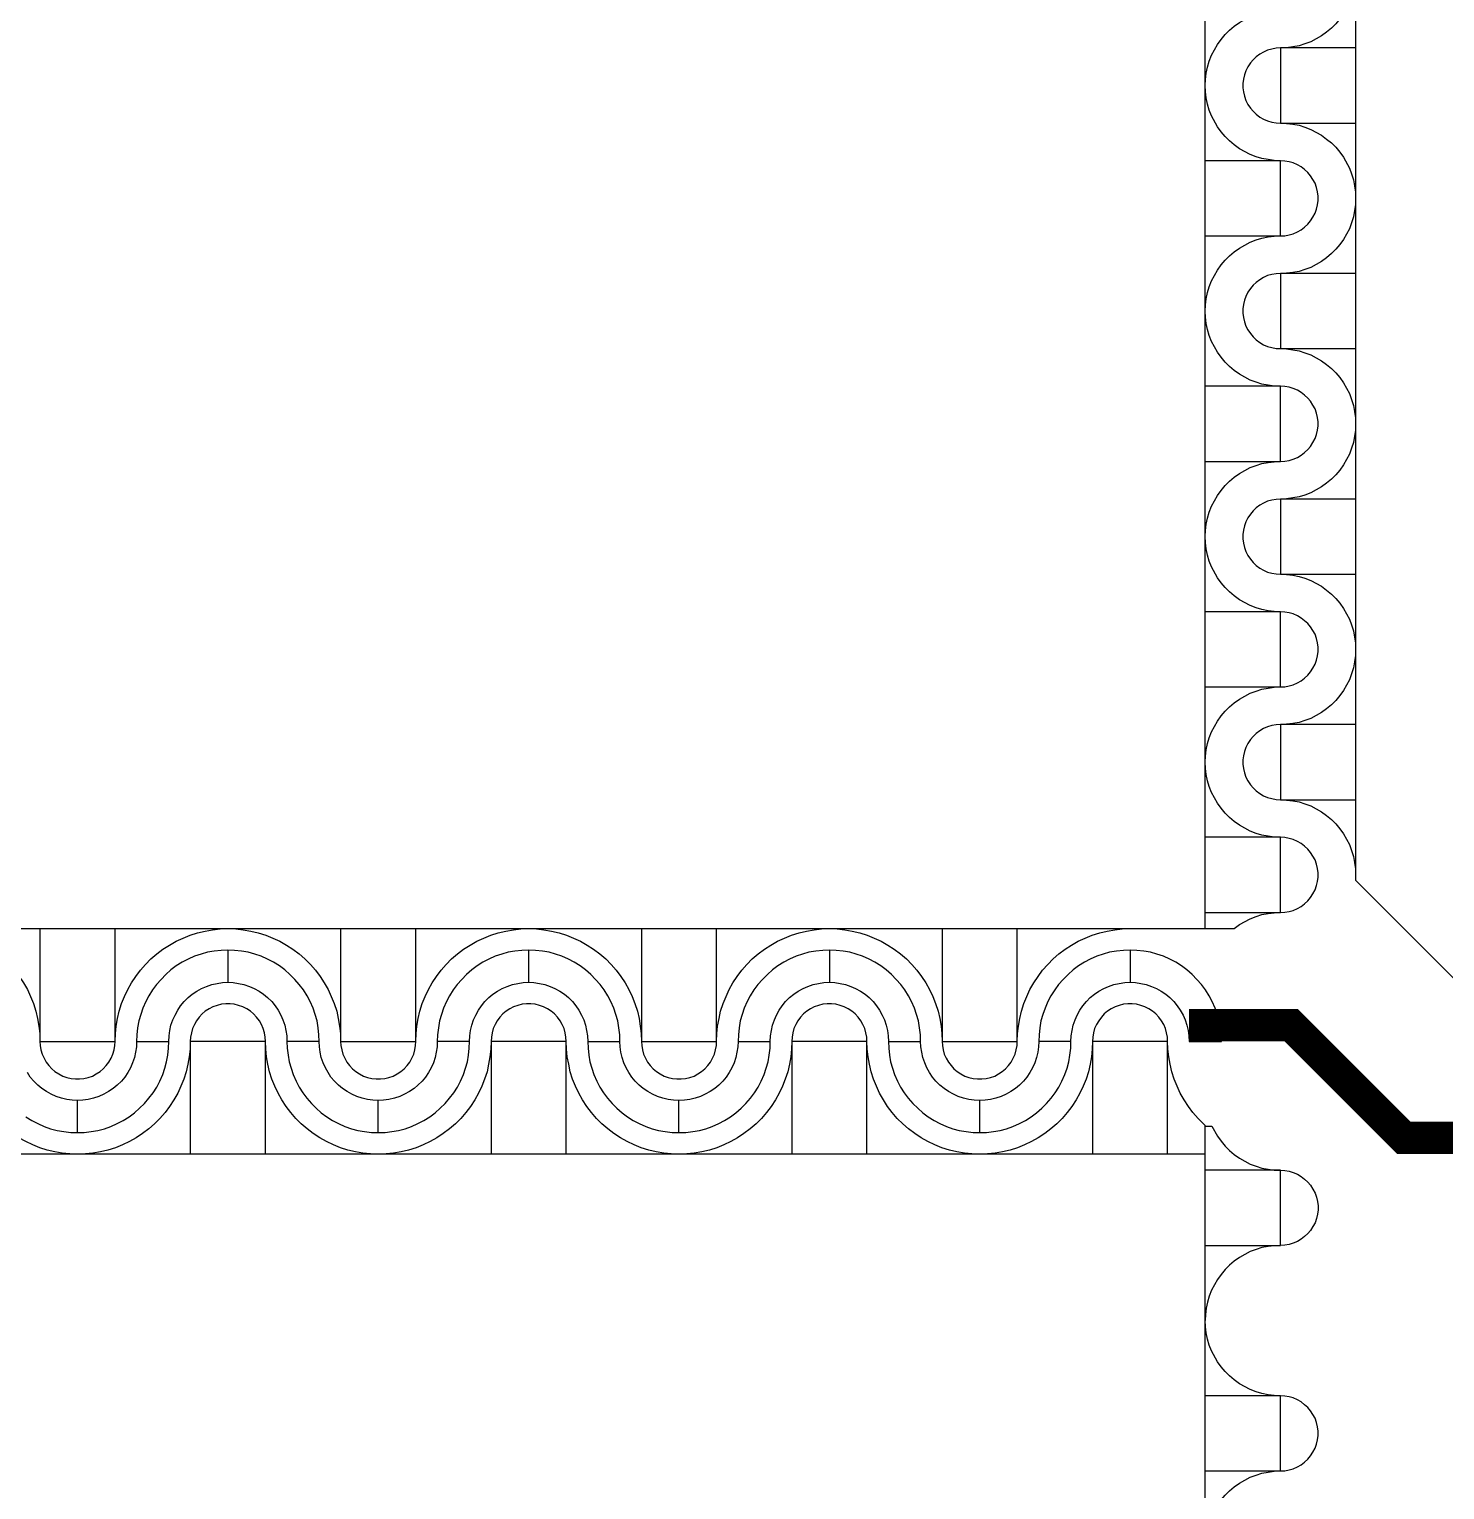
# Model space of a CAD drawing. Extents: x 190.8 to 267.1, y 124 to 174.8.
# Drawn here: x 232.27 to 233.588, y 161.063 to 162.423 of the extents above; entities that cross this region are included whole.
import ezdxf

# ---------------------------------------------------------------- set-up
doc = ezdxf.new("R2010")
doc.units = 0
doc.header["$MEASUREMENT"] = 0

msp = doc.modelspace()

# ---------------------------------------------------------------- linework, layer by layer
msp.add_line((231.2646, 161.5856), (233.3913, 161.5856))
for points in [[(235.6313, 163.6806), (233.6546, 163.6806), (233.5046, 163.5306), (233.5046, 161.6306), (233.6546, 161.4806), (235.6313, 161.4806)], [(233.3646, 161.5856), (233.3646, 163.6023)], [(233.5046, 162.4756), (233.5044, 162.4698), (233.5036, 162.4641), (233.5026, 162.4583), (233.5009, 162.4528), (233.4989, 162.4473), (233.4934, 162.4373), (233.4899, 162.4326), (233.4861, 162.4281), (233.4821, 162.4241), (233.4776, 162.4203), (233.4729, 162.4168), (233.4629, 162.4113), (233.4574, 162.4093), (233.4519, 162.4076), (233.4461, 162.4066), (233.4404, 162.4058), (233.4346, 162.4056)], [(233.3646, 162.3706), (233.3649, 162.3763), (233.3656, 162.3821), (233.3666, 162.3878), (233.3684, 162.3933), (233.3704, 162.3988), (233.3759, 162.4088), (233.3794, 162.4136), (233.3831, 162.4181), (233.3871, 162.4221), (233.3916, 162.4258), (233.3964, 162.4293), (233.4064, 162.4348), (233.4119, 162.4368), (233.4174, 162.4386), (233.4231, 162.4396), (233.4289, 162.4403), (233.4346, 162.4406)], [(233.4346, 162.4056), (233.4306, 162.4053), (233.4266, 162.4046), (233.4226, 162.4036), (233.4189, 162.4018), (233.4154, 162.3998), (233.4121, 162.3973), (233.4091, 162.3946), (233.4066, 162.3916), (233.4044, 162.3881), (233.4024, 162.3843), (233.4011, 162.3806), (233.4001, 162.3766), (233.3996, 162.3726), (233.3996, 162.3686), (233.4001, 162.3646), (233.4011, 162.3606), (233.4024, 162.3566), (233.4044, 162.3531), (233.4066, 162.3496), (233.4091, 162.3466), (233.4121, 162.3438), (233.4154, 162.3413), (233.4189, 162.3393), (233.4226, 162.3376), (233.4266, 162.3366), (233.4306, 162.3358), (233.4346, 162.3356)], [(233.5046, 162.4056), (233.4346, 162.4056), (233.4346, 162.3356), (233.5046, 162.3356)], [(233.4346, 162.3006), (233.4289, 162.3008), (233.4231, 162.3016), (233.4174, 162.3026), (233.4119, 162.3043), (233.4064, 162.3063), (233.3964, 162.3118), (233.3916, 162.3153), (233.3871, 162.3191), (233.3831, 162.3231), (233.3794, 162.3276), (233.3759, 162.3323), (233.3704, 162.3423), (233.3684, 162.3478), (233.3666, 162.3533), (233.3656, 162.3591), (233.3649, 162.3648), (233.3646, 162.3706)], [(233.4346, 162.3356), (233.4404, 162.3353), (233.4461, 162.3346), (233.4519, 162.3336), (233.4574, 162.3318), (233.4629, 162.3298), (233.4729, 162.3243), (233.4776, 162.3208), (233.4821, 162.3171), (233.4861, 162.3131), (233.4899, 162.3086), (233.4934, 162.3038), (233.4989, 162.2938), (233.5009, 162.2883), (233.5026, 162.2828), (233.5036, 162.2771), (233.5044, 162.2713), (233.5046, 162.2656)], [(233.3646, 162.2306), (233.4346, 162.2306), (233.4346, 162.3006), (233.3646, 162.3006)], [(233.4346, 162.2306), (233.4386, 162.2308), (233.4426, 162.2316), (233.4466, 162.2326), (233.4504, 162.2343), (233.4539, 162.2363), (233.4571, 162.2388), (233.4601, 162.2416), (233.4626, 162.2446), (233.4649, 162.2481), (233.4669, 162.2518), (233.4681, 162.2556), (233.4691, 162.2596), (233.4696, 162.2636), (233.4696, 162.2676), (233.4691, 162.2716), (233.4681, 162.2756), (233.4669, 162.2796), (233.4649, 162.2831), (233.4626, 162.2866), (233.4601, 162.2896), (233.4571, 162.2923), (233.4539, 162.2948), (233.4504, 162.2968), (233.4466, 162.2986), (233.4426, 162.2996), (233.4386, 162.3003), (233.4346, 162.3006)], [(233.5046, 162.2656), (233.5044, 162.2598), (233.5036, 162.2541), (233.5026, 162.2483), (233.5009, 162.2428), (233.4989, 162.2373), (233.4934, 162.2273), (233.4899, 162.2226), (233.4861, 162.2181), (233.4821, 162.2141), (233.4776, 162.2103), (233.4729, 162.2068), (233.4629, 162.2013), (233.4574, 162.1993), (233.4519, 162.1976), (233.4461, 162.1966), (233.4404, 162.1958), (233.4346, 162.1956)], [(233.3646, 162.1606), (233.3649, 162.1663), (233.3656, 162.1721), (233.3666, 162.1778), (233.3684, 162.1833), (233.3704, 162.1888), (233.3759, 162.1988), (233.3794, 162.2036), (233.3831, 162.2081), (233.3871, 162.2121), (233.3916, 162.2158), (233.3964, 162.2193), (233.4064, 162.2248), (233.4119, 162.2268), (233.4174, 162.2286), (233.4231, 162.2296), (233.4289, 162.2303), (233.4346, 162.2306)], [(233.4346, 162.1956), (233.4306, 162.1953), (233.4266, 162.1946), (233.4226, 162.1936), (233.4189, 162.1918), (233.4154, 162.1898), (233.4121, 162.1873), (233.4091, 162.1846), (233.4066, 162.1816), (233.4044, 162.1781), (233.4024, 162.1743), (233.4011, 162.1706), (233.4001, 162.1666), (233.3996, 162.1626), (233.3996, 162.1586), (233.4001, 162.1546), (233.4011, 162.1506), (233.4024, 162.1466), (233.4044, 162.1431), (233.4066, 162.1396), (233.4091, 162.1366), (233.4121, 162.1338), (233.4154, 162.1313), (233.4189, 162.1293), (233.4226, 162.1276), (233.4266, 162.1266), (233.4306, 162.1258), (233.4346, 162.1256)], [(233.5046, 162.1956), (233.4346, 162.1956), (233.4346, 162.1256), (233.5046, 162.1256)], [(233.4346, 162.0906), (233.4289, 162.0908), (233.4231, 162.0916), (233.4174, 162.0926), (233.4119, 162.0943), (233.4064, 162.0963), (233.3964, 162.1018), (233.3916, 162.1053), (233.3871, 162.1091), (233.3831, 162.1131), (233.3794, 162.1176), (233.3759, 162.1223), (233.3704, 162.1323), (233.3684, 162.1378), (233.3666, 162.1433), (233.3656, 162.1491), (233.3649, 162.1548), (233.3646, 162.1606)], [(233.4346, 162.1256), (233.4404, 162.1253), (233.4461, 162.1246), (233.4519, 162.1236), (233.4574, 162.1218), (233.4629, 162.1198), (233.4729, 162.1143), (233.4776, 162.1108), (233.4821, 162.1071), (233.4861, 162.1031), (233.4899, 162.0986), (233.4934, 162.0938), (233.4989, 162.0838), (233.5009, 162.0783), (233.5026, 162.0728), (233.5036, 162.0671), (233.5044, 162.0613), (233.5046, 162.0556)], [(233.3646, 162.0206), (233.4346, 162.0206), (233.4346, 162.0906), (233.3646, 162.0906)], [(233.4346, 162.0206), (233.4386, 162.0208), (233.4426, 162.0216), (233.4466, 162.0226), (233.4504, 162.0243), (233.4539, 162.0263), (233.4571, 162.0288), (233.4601, 162.0316), (233.4626, 162.0346), (233.4649, 162.0381), (233.4669, 162.0418), (233.4681, 162.0456), (233.4691, 162.0496), (233.4696, 162.0536), (233.4696, 162.0576), (233.4691, 162.0616), (233.4681, 162.0656), (233.4669, 162.0696), (233.4649, 162.0731), (233.4626, 162.0766), (233.4601, 162.0796), (233.4571, 162.0823), (233.4539, 162.0848), (233.4504, 162.0868), (233.4466, 162.0886), (233.4426, 162.0896), (233.4386, 162.0903), (233.4346, 162.0906)], [(233.5046, 162.0556), (233.5044, 162.0498), (233.5036, 162.0441), (233.5026, 162.0383), (233.5009, 162.0328), (233.4989, 162.0273), (233.4934, 162.0173), (233.4899, 162.0126), (233.4861, 162.0081), (233.4821, 162.0041), (233.4776, 162.0003), (233.4729, 161.9968), (233.4629, 161.9913), (233.4574, 161.9893), (233.4519, 161.9876), (233.4461, 161.9866), (233.4404, 161.9858), (233.4346, 161.9856)], [(233.3646, 161.9506), (233.3649, 161.9563), (233.3656, 161.9621), (233.3666, 161.9678), (233.3684, 161.9733), (233.3704, 161.9788), (233.3759, 161.9888), (233.3794, 161.9936), (233.3831, 161.9981), (233.3871, 162.0021), (233.3916, 162.0058), (233.3964, 162.0093), (233.4064, 162.0148), (233.4119, 162.0168), (233.4174, 162.0186), (233.4231, 162.0196), (233.4289, 162.0203), (233.4346, 162.0206)], [(233.4346, 161.9856), (233.4306, 161.9853), (233.4266, 161.9846), (233.4226, 161.9836), (233.4189, 161.9818), (233.4154, 161.9798), (233.4121, 161.9773), (233.4091, 161.9746), (233.4066, 161.9716), (233.4044, 161.9681), (233.4024, 161.9643), (233.4011, 161.9606), (233.4001, 161.9566), (233.3996, 161.9526), (233.3996, 161.9486), (233.4001, 161.9446), (233.4011, 161.9406), (233.4024, 161.9366), (233.4044, 161.9331), (233.4066, 161.9296), (233.4091, 161.9266), (233.4121, 161.9238), (233.4154, 161.9213), (233.4189, 161.9193), (233.4226, 161.9176), (233.4266, 161.9166), (233.4306, 161.9158), (233.4346, 161.9156)], [(233.5046, 161.9856), (233.4346, 161.9856), (233.4346, 161.9156), (233.5046, 161.9156)], [(233.4346, 161.8806), (233.4289, 161.8808), (233.4231, 161.8816), (233.4174, 161.8826), (233.4119, 161.8843), (233.4064, 161.8863), (233.3964, 161.8918), (233.3916, 161.8953), (233.3871, 161.8991), (233.3831, 161.9031), (233.3794, 161.9076), (233.3759, 161.9123), (233.3704, 161.9223), (233.3684, 161.9278), (233.3666, 161.9333), (233.3656, 161.9391), (233.3649, 161.9448), (233.3646, 161.9506)], [(233.4346, 161.9156), (233.4404, 161.9153), (233.4461, 161.9146), (233.4519, 161.9136), (233.4574, 161.9118), (233.4629, 161.9098), (233.4729, 161.9043), (233.4776, 161.9008), (233.4821, 161.8971), (233.4861, 161.8931), (233.4899, 161.8886), (233.4934, 161.8838), (233.4989, 161.8738), (233.5009, 161.8683), (233.5026, 161.8628), (233.5036, 161.8571), (233.5044, 161.8513), (233.5046, 161.8456)], [(233.3646, 161.8106), (233.4346, 161.8106), (233.4346, 161.8806), (233.3646, 161.8806)], [(233.4346, 161.8106), (233.4386, 161.8108), (233.4426, 161.8116), (233.4466, 161.8126), (233.4504, 161.8143), (233.4539, 161.8163), (233.4571, 161.8188), (233.4601, 161.8216), (233.4626, 161.8246), (233.4649, 161.8281), (233.4669, 161.8318), (233.4681, 161.8356), (233.4691, 161.8396), (233.4696, 161.8436), (233.4696, 161.8476), (233.4691, 161.8516), (233.4681, 161.8556), (233.4669, 161.8596), (233.4649, 161.8631), (233.4626, 161.8666), (233.4601, 161.8696), (233.4571, 161.8723), (233.4539, 161.8748), (233.4504, 161.8768), (233.4466, 161.8786), (233.4426, 161.8796), (233.4386, 161.8803), (233.4346, 161.8806)], [(233.5046, 161.8456), (233.5044, 161.8398), (233.5036, 161.8341), (233.5026, 161.8283), (233.5009, 161.8228), (233.4989, 161.8173), (233.4934, 161.8073), (233.4899, 161.8026), (233.4861, 161.7981), (233.4821, 161.7941), (233.4776, 161.7903), (233.4729, 161.7868), (233.4629, 161.7813), (233.4574, 161.7793), (233.4519, 161.7776), (233.4461, 161.7766), (233.4404, 161.7758), (233.4346, 161.7756)], [(233.3646, 161.7406), (233.3649, 161.7463), (233.3656, 161.7521), (233.3666, 161.7578), (233.3684, 161.7633), (233.3704, 161.7688), (233.3759, 161.7788), (233.3794, 161.7836), (233.3831, 161.7881), (233.3871, 161.7921), (233.3916, 161.7958), (233.3964, 161.7993), (233.4064, 161.8048), (233.4119, 161.8068), (233.4174, 161.8086), (233.4231, 161.8096), (233.4289, 161.8103), (233.4346, 161.8106)], [(233.4346, 161.7756), (233.4306, 161.7753), (233.4266, 161.7746), (233.4226, 161.7736), (233.4189, 161.7718), (233.4154, 161.7698), (233.4121, 161.7673), (233.4091, 161.7646), (233.4066, 161.7616), (233.4044, 161.7581), (233.4024, 161.7543), (233.4011, 161.7506), (233.4001, 161.7466), (233.3996, 161.7426), (233.3996, 161.7386), (233.4001, 161.7346), (233.4011, 161.7306), (233.4024, 161.7266), (233.4044, 161.7231), (233.4066, 161.7196), (233.4091, 161.7166), (233.4121, 161.7138), (233.4154, 161.7113), (233.4189, 161.7093), (233.4226, 161.7076), (233.4266, 161.7066), (233.4306, 161.7058), (233.4346, 161.7056)], [(233.5046, 161.7756), (233.4346, 161.7756), (233.4346, 161.7056), (233.5046, 161.7056)], [(233.4346, 161.6706), (233.4289, 161.6708), (233.4231, 161.6716), (233.4174, 161.6726), (233.4119, 161.6743), (233.4064, 161.6763), (233.3964, 161.6818), (233.3916, 161.6853), (233.3871, 161.6891), (233.3831, 161.6931), (233.3794, 161.6976), (233.3759, 161.7023), (233.3704, 161.7123), (233.3684, 161.7178), (233.3666, 161.7233), (233.3656, 161.7291), (233.3649, 161.7348), (233.3646, 161.7406)], [(233.4346, 161.7056), (233.4404, 161.7053), (233.4461, 161.7046), (233.4519, 161.7036), (233.4574, 161.7018), (233.4629, 161.6998), (233.4729, 161.6943), (233.4776, 161.6908), (233.4821, 161.6871), (233.4861, 161.6831), (233.4899, 161.6786), (233.4934, 161.6738), (233.4989, 161.6638), (233.5009, 161.6583), (233.5026, 161.6528), (233.5036, 161.6471), (233.5044, 161.6413), (233.5046, 161.6356)], [(233.3646, 161.6006), (233.4346, 161.6006), (233.4346, 161.6706), (233.3646, 161.6706)], [(233.4346, 161.6006), (233.4386, 161.6008), (233.4426, 161.6016), (233.4466, 161.6026), (233.4504, 161.6043), (233.4539, 161.6063), (233.4571, 161.6088), (233.4601, 161.6116), (233.4626, 161.6146), (233.4649, 161.6181), (233.4669, 161.6218), (233.4681, 161.6256), (233.4691, 161.6296), (233.4696, 161.6336), (233.4696, 161.6376), (233.4691, 161.6416), (233.4681, 161.6456), (233.4669, 161.6496), (233.4649, 161.6531), (233.4626, 161.6566), (233.4601, 161.6596), (233.4571, 161.6623), (233.4539, 161.6648), (233.4504, 161.6668), (233.4466, 161.6686), (233.4426, 161.6696), (233.4386, 161.6703), (233.4346, 161.6706)], [(233.3913, 161.5856), (233.3916, 161.5858), (233.3964, 161.5893), (233.4064, 161.5948), (233.4119, 161.5968), (233.4174, 161.5986), (233.4231, 161.5996), (233.4289, 161.6003), (233.4346, 161.6006)], [(232.1746, 161.5856), (232.1819, 161.5853), (232.1889, 161.5846), (232.1959, 161.5833), (232.2029, 161.5818), (232.2099, 161.5796), (232.2164, 161.5768), (232.2229, 161.5738), (232.2291, 161.5703), (232.2351, 161.5663), (232.2409, 161.5621), (232.2464, 161.5573), (232.2514, 161.5523), (232.2561, 161.5468), (232.2604, 161.5411), (232.2644, 161.5351), (232.2679, 161.5288), (232.2709, 161.5223), (232.2736, 161.5158), (232.2759, 161.5088), (232.2774, 161.5018), (232.2786, 161.4948), (232.2794, 161.4878), (232.2796, 161.4806)], [(232.2796, 161.5856), (232.2796, 161.4806), (232.3496, 161.4806), (232.3496, 161.5856)], [(232.3496, 161.4806), (232.3499, 161.4878), (232.3506, 161.4948), (232.3519, 161.5018), (232.3534, 161.5088), (232.3556, 161.5158), (232.3584, 161.5223), (232.3614, 161.5288), (232.3649, 161.5351), (232.3689, 161.5411), (232.3731, 161.5468), (232.3779, 161.5523), (232.3829, 161.5573), (232.3884, 161.5621), (232.3941, 161.5663), (232.4001, 161.5703), (232.4064, 161.5738), (232.4129, 161.5768), (232.4194, 161.5796), (232.4264, 161.5818), (232.4334, 161.5833), (232.4404, 161.5846), (232.4474, 161.5853), (232.4546, 161.5856)], [(232.4546, 161.5856), (232.4619, 161.5853), (232.4689, 161.5846), (232.4759, 161.5833), (232.4829, 161.5818), (232.4899, 161.5796), (232.4964, 161.5768), (232.5029, 161.5738), (232.5091, 161.5703), (232.5151, 161.5663), (232.5209, 161.5621), (232.5264, 161.5573), (232.5314, 161.5523), (232.5361, 161.5468), (232.5404, 161.5411), (232.5444, 161.5351), (232.5479, 161.5288), (232.5509, 161.5223), (232.5536, 161.5158), (232.5559, 161.5088), (232.5574, 161.5018), (232.5586, 161.4948), (232.5594, 161.4878), (232.5596, 161.4806)], [(232.5596, 161.5856), (232.5596, 161.4806), (232.6296, 161.4806), (232.6296, 161.5856)], [(232.6296, 161.4806), (232.6299, 161.4878), (232.6306, 161.4948), (232.6319, 161.5018), (232.6334, 161.5088), (232.6356, 161.5158), (232.6384, 161.5223), (232.6414, 161.5288), (232.6449, 161.5351), (232.6489, 161.5411), (232.6531, 161.5468), (232.6579, 161.5523), (232.6629, 161.5573), (232.6684, 161.5621), (232.6741, 161.5663), (232.6801, 161.5703), (232.6864, 161.5738), (232.6929, 161.5768), (232.6994, 161.5796), (232.7064, 161.5818), (232.7134, 161.5833), (232.7204, 161.5846), (232.7274, 161.5853), (232.7346, 161.5856)], [(232.7346, 161.5856), (232.7419, 161.5853), (232.7489, 161.5846), (232.7559, 161.5833), (232.7629, 161.5818), (232.7699, 161.5796), (232.7764, 161.5768), (232.7829, 161.5738), (232.7891, 161.5703), (232.7951, 161.5663), (232.8009, 161.5621), (232.8064, 161.5573), (232.8114, 161.5523), (232.8161, 161.5468), (232.8204, 161.5411), (232.8244, 161.5351), (232.8279, 161.5288), (232.8309, 161.5223), (232.8336, 161.5158), (232.8359, 161.5088), (232.8374, 161.5018), (232.8386, 161.4948), (232.8394, 161.4878), (232.8396, 161.4806)], [(232.8396, 161.5856), (232.8396, 161.4806), (232.9096, 161.4806), (232.9096, 161.5856)], [(232.9096, 161.4806), (232.9099, 161.4878), (232.9106, 161.4948), (232.9119, 161.5018), (232.9134, 161.5088), (232.9156, 161.5158), (232.9184, 161.5223), (232.9214, 161.5288), (232.9249, 161.5351), (232.9289, 161.5411), (232.9331, 161.5468), (232.9379, 161.5523), (232.9429, 161.5573), (232.9484, 161.5621), (232.9541, 161.5663), (232.9601, 161.5703), (232.9664, 161.5738), (232.9729, 161.5768), (232.9794, 161.5796), (232.9864, 161.5818), (232.9934, 161.5833), (233.0004, 161.5846), (233.0074, 161.5853), (233.0146, 161.5856)], [(233.0146, 161.5856), (233.0219, 161.5853), (233.0289, 161.5846), (233.0359, 161.5833), (233.0429, 161.5818), (233.0499, 161.5796), (233.0564, 161.5768), (233.0629, 161.5738), (233.0691, 161.5703), (233.0751, 161.5663), (233.0809, 161.5621), (233.0864, 161.5573), (233.0914, 161.5523), (233.0961, 161.5468), (233.1004, 161.5411), (233.1044, 161.5351), (233.1079, 161.5288), (233.1109, 161.5223), (233.1136, 161.5158), (233.1159, 161.5088), (233.1174, 161.5018), (233.1186, 161.4948), (233.1194, 161.4878), (233.1196, 161.4806)], [(233.1196, 161.5856), (233.1196, 161.4806), (233.1896, 161.4806), (233.1896, 161.5856)], [(233.1896, 161.4806), (233.1899, 161.4878), (233.1906, 161.4948), (233.1919, 161.5018), (233.1934, 161.5088), (233.1956, 161.5158), (233.1984, 161.5223), (233.2014, 161.5288), (233.2049, 161.5351), (233.2089, 161.5411), (233.2131, 161.5468), (233.2179, 161.5523), (233.2229, 161.5573), (233.2284, 161.5621), (233.2341, 161.5663), (233.2401, 161.5703), (233.2464, 161.5738), (233.2529, 161.5768), (233.2594, 161.5796), (233.2664, 161.5818), (233.2734, 161.5833), (233.2804, 161.5846), (233.2874, 161.5853), (233.2946, 161.5856)], [(232.4546, 161.5656), (232.4484, 161.5653), (232.4419, 161.5646), (232.4356, 161.5636), (232.4296, 161.5618), (232.4236, 161.5598), (232.4176, 161.5571), (232.4121, 161.5543), (232.4066, 161.5508), (232.4016, 161.5471), (232.3969, 161.5428), (232.3924, 161.5383), (232.3881, 161.5336), (232.3844, 161.5286), (232.3809, 161.5231), (232.3781, 161.5176), (232.3754, 161.5116), (232.3734, 161.5056), (232.3716, 161.4996), (232.3706, 161.4933), (232.3699, 161.4868), (232.3696, 161.4806), (232.3996, 161.4806), (232.3999, 161.4856), (232.4006, 161.4906), (232.4016, 161.4956), (232.4034, 161.5006), (232.4054, 161.5051), (232.4079, 161.5096), (232.4106, 161.5138), (232.4139, 161.5176), (232.4176, 161.5213), (232.4214, 161.5246), (232.4256, 161.5273), (232.4301, 161.5298), (232.4346, 161.5318), (232.4396, 161.5336), (232.4446, 161.5346), (232.4496, 161.5353), (232.4546, 161.5356)], [(232.5396, 161.4806), (232.5394, 161.4868), (232.5386, 161.4933), (232.5376, 161.4996), (232.5359, 161.5056), (232.5339, 161.5116), (232.5311, 161.5176), (232.5284, 161.5231), (232.5249, 161.5286), (232.5211, 161.5336), (232.5169, 161.5383), (232.5124, 161.5428), (232.5076, 161.5471), (232.5026, 161.5508), (232.4971, 161.5543), (232.4916, 161.5571), (232.4856, 161.5598), (232.4796, 161.5618), (232.4736, 161.5636), (232.4674, 161.5646), (232.4609, 161.5653), (232.4546, 161.5656), (232.4546, 161.5356), (232.4596, 161.5353), (232.4646, 161.5346), (232.4696, 161.5336), (232.4746, 161.5318), (232.4791, 161.5298), (232.4836, 161.5273), (232.4879, 161.5246), (232.4916, 161.5213), (232.4954, 161.5176), (232.4986, 161.5138), (232.5014, 161.5096), (232.5039, 161.5051), (232.5059, 161.5006), (232.5076, 161.4956), (232.5086, 161.4906), (232.5094, 161.4856), (232.5096, 161.4806)], [(232.7346, 161.5656), (232.7284, 161.5653), (232.7219, 161.5646), (232.7156, 161.5636), (232.7096, 161.5618), (232.7036, 161.5598), (232.6976, 161.5571), (232.6921, 161.5543), (232.6866, 161.5508), (232.6816, 161.5471), (232.6769, 161.5428), (232.6724, 161.5383), (232.6681, 161.5336), (232.6644, 161.5286), (232.6609, 161.5231), (232.6581, 161.5176), (232.6554, 161.5116), (232.6534, 161.5056), (232.6516, 161.4996), (232.6506, 161.4933), (232.6499, 161.4868), (232.6496, 161.4806)], [(233.0146, 161.5656), (233.0084, 161.5653), (233.0019, 161.5646), (232.9956, 161.5636), (232.9896, 161.5618), (232.9836, 161.5598), (232.9776, 161.5571), (232.9721, 161.5543), (232.9666, 161.5508), (232.9616, 161.5471), (232.9569, 161.5428), (232.9524, 161.5383), (232.9481, 161.5336), (232.9444, 161.5286), (232.9409, 161.5231), (232.9381, 161.5176), (232.9354, 161.5116), (232.9334, 161.5056), (232.9316, 161.4996), (232.9306, 161.4933), (232.9299, 161.4868), (232.9296, 161.4806), (232.9596, 161.4806), (232.9599, 161.4856), (232.9606, 161.4906), (232.9616, 161.4956), (232.9634, 161.5006), (232.9654, 161.5051), (232.9679, 161.5096), (232.9706, 161.5138), (232.9739, 161.5176), (232.9776, 161.5213), (232.9814, 161.5246), (232.9856, 161.5273), (232.9901, 161.5298), (232.9946, 161.5318), (232.9996, 161.5336), (233.0046, 161.5346), (233.0096, 161.5353), (233.0146, 161.5356)], [(233.2946, 161.5656), (233.2884, 161.5653), (233.2819, 161.5646), (233.2756, 161.5636), (233.2696, 161.5618), (233.2636, 161.5598), (233.2576, 161.5571), (233.2521, 161.5543), (233.2466, 161.5508), (233.2416, 161.5471), (233.2369, 161.5428), (233.2324, 161.5383), (233.2281, 161.5336), (233.2244, 161.5286), (233.2209, 161.5231), (233.2181, 161.5176), (233.2154, 161.5116), (233.2134, 161.5056), (233.2116, 161.4996), (233.2106, 161.4933), (233.2099, 161.4868), (233.2096, 161.4806)], [(232.6796, 161.4806), (232.6799, 161.4856), (232.6806, 161.4906), (232.6816, 161.4956), (232.6834, 161.5006), (232.6854, 161.5051), (232.6879, 161.5096), (232.6906, 161.5138), (232.6939, 161.5176), (232.6976, 161.5213), (232.7014, 161.5246), (232.7056, 161.5273), (232.7101, 161.5298), (232.7146, 161.5318), (232.7196, 161.5336), (232.7246, 161.5346), (232.7296, 161.5353), (232.7346, 161.5356)], [(233.2396, 161.4806), (233.2399, 161.4856), (233.2406, 161.4906), (233.2416, 161.4956), (233.2434, 161.5006), (233.2454, 161.5051), (233.2479, 161.5096), (233.2506, 161.5138), (233.2539, 161.5176), (233.2576, 161.5213), (233.2614, 161.5246), (233.2656, 161.5273), (233.2701, 161.5298), (233.2746, 161.5318), (233.2796, 161.5336), (233.2846, 161.5346), (233.2896, 161.5353), (233.2946, 161.5356)], [(232.4896, 161.4806), (232.4894, 161.4846), (232.4886, 161.4886), (232.4876, 161.4926), (232.4859, 161.4963), (232.4839, 161.4998), (232.4814, 161.5031), (232.4786, 161.5061), (232.4756, 161.5086), (232.4721, 161.5108), (232.4684, 161.5128), (232.4646, 161.5141), (232.4606, 161.5151), (232.4566, 161.5156), (232.4526, 161.5156), (232.4486, 161.5151), (232.4446, 161.5141), (232.4406, 161.5128), (232.4371, 161.5108), (232.4336, 161.5086), (232.4306, 161.5061), (232.4279, 161.5031), (232.4254, 161.4998), (232.4234, 161.4963), (232.4216, 161.4926), (232.4206, 161.4886), (232.4199, 161.4846), (232.4196, 161.4806)], [(232.7696, 161.4806), (232.7694, 161.4846), (232.7686, 161.4886), (232.7676, 161.4926), (232.7659, 161.4963), (232.7639, 161.4998), (232.7614, 161.5031), (232.7586, 161.5061), (232.7556, 161.5086), (232.7521, 161.5108), (232.7484, 161.5128), (232.7446, 161.5141), (232.7406, 161.5151), (232.7366, 161.5156), (232.7326, 161.5156), (232.7286, 161.5151), (232.7246, 161.5141), (232.7206, 161.5128), (232.7171, 161.5108), (232.7136, 161.5086), (232.7106, 161.5061), (232.7079, 161.5031), (232.7054, 161.4998), (232.7034, 161.4963), (232.7016, 161.4926), (232.7006, 161.4886), (232.6999, 161.4846), (232.6996, 161.4806)], [(233.0496, 161.4806), (233.0494, 161.4846), (233.0486, 161.4886), (233.0476, 161.4926), (233.0459, 161.4963), (233.0439, 161.4998), (233.0414, 161.5031), (233.0386, 161.5061), (233.0356, 161.5086), (233.0321, 161.5108), (233.0284, 161.5128), (233.0246, 161.5141), (233.0206, 161.5151), (233.0166, 161.5156), (233.0126, 161.5156), (233.0086, 161.5151), (233.0046, 161.5141), (233.0006, 161.5128), (232.9971, 161.5108), (232.9936, 161.5086), (232.9906, 161.5061), (232.9879, 161.5031), (232.9854, 161.4998), (232.9834, 161.4963), (232.9816, 161.4926), (232.9806, 161.4886), (232.9799, 161.4846), (232.9796, 161.4806)], [(233.3296, 161.4806), (233.3294, 161.4846), (233.3286, 161.4886), (233.3276, 161.4926), (233.3259, 161.4963), (233.3239, 161.4998), (233.3214, 161.5031), (233.3186, 161.5061), (233.3156, 161.5086), (233.3121, 161.5108), (233.3084, 161.5128), (233.3046, 161.5141), (233.3006, 161.5151), (233.2966, 161.5156), (233.2926, 161.5156), (233.2886, 161.5151), (233.2846, 161.5141), (233.2806, 161.5128), (233.2771, 161.5108), (233.2736, 161.5086), (233.2706, 161.5061), (233.2679, 161.5031), (233.2654, 161.4998), (233.2634, 161.4963), (233.2616, 161.4926), (233.2606, 161.4886), (233.2599, 161.4846), (233.2596, 161.4806)], [(232.3146, 161.3756), (232.3074, 161.3758), (232.3004, 161.3766), (232.2934, 161.3778), (232.2864, 161.3793), (232.2794, 161.3816), (232.2729, 161.3843), (232.2664, 161.3873), (232.2601, 161.3908), (232.2541, 161.3948), (232.2484, 161.3991), (232.2429, 161.4038), (232.2379, 161.4088), (232.2331, 161.4143), (232.2289, 161.4201), (232.2249, 161.4261), (232.2214, 161.4323), (232.2184, 161.4388), (232.2156, 161.4453), (232.2134, 161.4523), (232.2119, 161.4593), (232.2106, 161.4663), (232.2099, 161.4733), (232.2096, 161.4806)], [(232.2796, 161.4806), (232.2799, 161.4766), (232.2806, 161.4726), (232.2816, 161.4686), (232.2834, 161.4648), (232.2854, 161.4613), (232.2879, 161.4581), (232.2906, 161.4551), (232.2936, 161.4526), (232.2971, 161.4503), (232.3009, 161.4483), (232.3046, 161.4471), (232.3086, 161.4461), (232.3126, 161.4456), (232.3166, 161.4456), (232.3206, 161.4461), (232.3246, 161.4471), (232.3286, 161.4483), (232.3321, 161.4503), (232.3356, 161.4526), (232.3386, 161.4551), (232.3414, 161.4581), (232.3439, 161.4613), (232.3459, 161.4648), (232.3476, 161.4686), (232.3486, 161.4726), (232.3494, 161.4766), (232.3496, 161.4806)], [(232.3696, 161.4806), (232.3694, 161.4756), (232.3686, 161.4706), (232.3676, 161.4656), (232.3659, 161.4606), (232.3639, 161.4561), (232.3614, 161.4516), (232.3586, 161.4473), (232.3554, 161.4436), (232.3516, 161.4398), (232.3479, 161.4366), (232.3436, 161.4338), (232.3391, 161.4313), (232.3346, 161.4293), (232.3296, 161.4276), (232.3246, 161.4266), (232.3196, 161.4258), (232.3146, 161.4256)], [(232.4196, 161.4806), (232.4194, 161.4733), (232.4186, 161.4663), (232.4174, 161.4593), (232.4159, 161.4523), (232.4136, 161.4453), (232.4109, 161.4388), (232.4079, 161.4323), (232.4044, 161.4261), (232.4004, 161.4201), (232.3961, 161.4143), (232.3914, 161.4088), (232.3864, 161.4038), (232.3809, 161.3991), (232.3751, 161.3948), (232.3691, 161.3908), (232.3629, 161.3873), (232.3564, 161.3843), (232.3499, 161.3816), (232.3429, 161.3793), (232.3359, 161.3778), (232.3289, 161.3766), (232.3219, 161.3758), (232.3146, 161.3756)], [(232.3146, 161.3956), (232.3209, 161.3958), (232.3274, 161.3966), (232.3336, 161.3976), (232.3396, 161.3993), (232.3456, 161.4013), (232.3516, 161.4041), (232.3571, 161.4068), (232.3626, 161.4103), (232.3676, 161.4141), (232.3724, 161.4183), (232.3769, 161.4228), (232.3811, 161.4276), (232.3849, 161.4326), (232.3884, 161.4381), (232.3911, 161.4436), (232.3939, 161.4496), (232.3959, 161.4556), (232.3976, 161.4616), (232.3986, 161.4678), (232.3994, 161.4743), (232.3996, 161.4806)], [(232.4896, 161.3756), (232.4896, 161.4806), (232.4196, 161.4806), (232.4196, 161.3756)], [(232.5946, 161.3756), (232.5874, 161.3758), (232.5804, 161.3766), (232.5734, 161.3778), (232.5664, 161.3793), (232.5594, 161.3816), (232.5529, 161.3843), (232.5464, 161.3873), (232.5401, 161.3908), (232.5341, 161.3948), (232.5284, 161.3991), (232.5229, 161.4038), (232.5179, 161.4088), (232.5131, 161.4143), (232.5089, 161.4201), (232.5049, 161.4261), (232.5014, 161.4323), (232.4984, 161.4388), (232.4956, 161.4453), (232.4934, 161.4523), (232.4919, 161.4593), (232.4906, 161.4663), (232.4899, 161.4733), (232.4896, 161.4806)], [(232.5596, 161.4806), (232.5599, 161.4766), (232.5606, 161.4726), (232.5616, 161.4686), (232.5634, 161.4648), (232.5654, 161.4613), (232.5679, 161.4581), (232.5706, 161.4551), (232.5736, 161.4526), (232.5771, 161.4503), (232.5809, 161.4483), (232.5846, 161.4471), (232.5886, 161.4461), (232.5926, 161.4456), (232.5966, 161.4456), (232.6006, 161.4461), (232.6046, 161.4471), (232.6086, 161.4483), (232.6121, 161.4503), (232.6156, 161.4526), (232.6186, 161.4551), (232.6214, 161.4581), (232.6239, 161.4613), (232.6259, 161.4648), (232.6276, 161.4686), (232.6286, 161.4726), (232.6294, 161.4766), (232.6296, 161.4806)], [(232.5946, 161.3956), (232.6009, 161.3958), (232.6074, 161.3966), (232.6136, 161.3976), (232.6196, 161.3993), (232.6256, 161.4013), (232.6316, 161.4041), (232.6371, 161.4068), (232.6426, 161.4103), (232.6476, 161.4141), (232.6524, 161.4183), (232.6569, 161.4228), (232.6611, 161.4276), (232.6649, 161.4326), (232.6684, 161.4381), (232.6711, 161.4436), (232.6739, 161.4496), (232.6759, 161.4556), (232.6776, 161.4616), (232.6786, 161.4678), (232.6794, 161.4743), (232.6796, 161.4806), (232.6496, 161.4806), (232.6494, 161.4756), (232.6486, 161.4706), (232.6476, 161.4656), (232.6459, 161.4606), (232.6439, 161.4561), (232.6414, 161.4516), (232.6386, 161.4473), (232.6354, 161.4436), (232.6316, 161.4398), (232.6279, 161.4366), (232.6236, 161.4338), (232.6191, 161.4313), (232.6146, 161.4293), (232.6096, 161.4276), (232.6046, 161.4266), (232.5996, 161.4258), (232.5946, 161.4256)], [(232.6996, 161.4806), (232.6994, 161.4733), (232.6986, 161.4663), (232.6974, 161.4593), (232.6959, 161.4523), (232.6936, 161.4453), (232.6909, 161.4388), (232.6879, 161.4323), (232.6844, 161.4261), (232.6804, 161.4201), (232.6761, 161.4143), (232.6714, 161.4088), (232.6664, 161.4038), (232.6609, 161.3991), (232.6551, 161.3948), (232.6491, 161.3908), (232.6429, 161.3873), (232.6364, 161.3843), (232.6299, 161.3816), (232.6229, 161.3793), (232.6159, 161.3778), (232.6089, 161.3766), (232.6019, 161.3758), (232.5946, 161.3756)], [(232.7696, 161.3756), (232.7696, 161.4806), (232.6996, 161.4806), (232.6996, 161.3756)], [(232.8746, 161.3756), (232.8674, 161.3758), (232.8604, 161.3766), (232.8534, 161.3778), (232.8464, 161.3793), (232.8394, 161.3816), (232.8329, 161.3843), (232.8264, 161.3873), (232.8201, 161.3908), (232.8141, 161.3948), (232.8084, 161.3991), (232.8029, 161.4038), (232.7979, 161.4088), (232.7931, 161.4143), (232.7889, 161.4201), (232.7849, 161.4261), (232.7814, 161.4323), (232.7784, 161.4388), (232.7756, 161.4453), (232.7734, 161.4523), (232.7719, 161.4593), (232.7706, 161.4663), (232.7699, 161.4733), (232.7696, 161.4806)], [(232.7896, 161.4806), (232.7899, 161.4743), (232.7906, 161.4678), (232.7916, 161.4616), (232.7934, 161.4556), (232.7954, 161.4496), (232.7981, 161.4436), (232.8009, 161.4381), (232.8044, 161.4326), (232.8081, 161.4276), (232.8124, 161.4228), (232.8169, 161.4183), (232.8216, 161.4141), (232.8266, 161.4103), (232.8321, 161.4068), (232.8376, 161.4041), (232.8436, 161.4013), (232.8496, 161.3993), (232.8556, 161.3976), (232.8619, 161.3966), (232.8684, 161.3958), (232.8746, 161.3956), (232.8746, 161.4256), (232.8696, 161.4258), (232.8646, 161.4266), (232.8596, 161.4276), (232.8546, 161.4293), (232.8501, 161.4313), (232.8456, 161.4338), (232.8414, 161.4366), (232.8376, 161.4398), (232.8339, 161.4436), (232.8306, 161.4473), (232.8279, 161.4516), (232.8254, 161.4561), (232.8234, 161.4606), (232.8216, 161.4656), (232.8206, 161.4706), (232.8199, 161.4756), (232.8196, 161.4806)], [(232.8396, 161.4806), (232.8399, 161.4766), (232.8406, 161.4726), (232.8416, 161.4686), (232.8434, 161.4648), (232.8454, 161.4613), (232.8479, 161.4581), (232.8506, 161.4551), (232.8536, 161.4526), (232.8571, 161.4503), (232.8609, 161.4483), (232.8646, 161.4471), (232.8686, 161.4461), (232.8726, 161.4456), (232.8766, 161.4456), (232.8806, 161.4461), (232.8846, 161.4471), (232.8886, 161.4483), (232.8921, 161.4503), (232.8956, 161.4526), (232.8986, 161.4551), (232.9014, 161.4581), (232.9039, 161.4613), (232.9059, 161.4648), (232.9076, 161.4686), (232.9086, 161.4726), (232.9094, 161.4766), (232.9096, 161.4806)], [(232.9296, 161.4806), (232.9294, 161.4756), (232.9286, 161.4706), (232.9276, 161.4656), (232.9259, 161.4606), (232.9239, 161.4561), (232.9214, 161.4516), (232.9186, 161.4473), (232.9154, 161.4436), (232.9116, 161.4398), (232.9079, 161.4366), (232.9036, 161.4338), (232.8991, 161.4313), (232.8946, 161.4293), (232.8896, 161.4276), (232.8846, 161.4266), (232.8796, 161.4258), (232.8746, 161.4256)], [(232.9796, 161.4806), (232.9794, 161.4733), (232.9786, 161.4663), (232.9774, 161.4593), (232.9759, 161.4523), (232.9736, 161.4453), (232.9709, 161.4388), (232.9679, 161.4323), (232.9644, 161.4261), (232.9604, 161.4201), (232.9561, 161.4143), (232.9514, 161.4088), (232.9464, 161.4038), (232.9409, 161.3991), (232.9351, 161.3948), (232.9291, 161.3908), (232.9229, 161.3873), (232.9164, 161.3843), (232.9099, 161.3816), (232.9029, 161.3793), (232.8959, 161.3778), (232.8889, 161.3766), (232.8819, 161.3758), (232.8746, 161.3756)], [(232.8746, 161.3956), (232.8809, 161.3958), (232.8874, 161.3966), (232.8936, 161.3976), (232.8996, 161.3993), (232.9056, 161.4013), (232.9116, 161.4041), (232.9171, 161.4068), (232.9226, 161.4103), (232.9276, 161.4141), (232.9324, 161.4183), (232.9369, 161.4228), (232.9411, 161.4276), (232.9449, 161.4326), (232.9484, 161.4381), (232.9511, 161.4436), (232.9539, 161.4496), (232.9559, 161.4556), (232.9576, 161.4616), (232.9586, 161.4678), (232.9594, 161.4743), (232.9596, 161.4806)], [(233.0496, 161.3756), (233.0496, 161.4806), (232.9796, 161.4806), (232.9796, 161.3756)], [(233.1546, 161.3756), (233.1474, 161.3758), (233.1404, 161.3766), (233.1334, 161.3778), (233.1264, 161.3793), (233.1194, 161.3816), (233.1129, 161.3843), (233.1064, 161.3873), (233.1001, 161.3908), (233.0941, 161.3948), (233.0884, 161.3991), (233.0829, 161.4038), (233.0779, 161.4088), (233.0731, 161.4143), (233.0689, 161.4201), (233.0649, 161.4261), (233.0614, 161.4323), (233.0584, 161.4388), (233.0556, 161.4453), (233.0534, 161.4523), (233.0519, 161.4593), (233.0506, 161.4663), (233.0499, 161.4733), (233.0496, 161.4806)], [(233.0696, 161.4806), (233.0699, 161.4743), (233.0706, 161.4678), (233.0716, 161.4616), (233.0734, 161.4556), (233.0754, 161.4496), (233.0781, 161.4436), (233.0809, 161.4381), (233.0844, 161.4326), (233.0881, 161.4276), (233.0924, 161.4228), (233.0969, 161.4183), (233.1016, 161.4141), (233.1066, 161.4103), (233.1121, 161.4068), (233.1176, 161.4041), (233.1236, 161.4013), (233.1296, 161.3993), (233.1356, 161.3976), (233.1419, 161.3966), (233.1484, 161.3958), (233.1546, 161.3956), (233.1546, 161.4256), (233.1496, 161.4258), (233.1446, 161.4266), (233.1396, 161.4276), (233.1346, 161.4293), (233.1301, 161.4313), (233.1256, 161.4338), (233.1214, 161.4366), (233.1176, 161.4398), (233.1139, 161.4436), (233.1106, 161.4473), (233.1079, 161.4516), (233.1054, 161.4561), (233.1034, 161.4606), (233.1016, 161.4656), (233.1006, 161.4706), (233.0999, 161.4756), (233.0996, 161.4806)], [(233.1196, 161.4806), (233.1199, 161.4766), (233.1206, 161.4726), (233.1216, 161.4686), (233.1234, 161.4648), (233.1254, 161.4613), (233.1279, 161.4581), (233.1306, 161.4551), (233.1336, 161.4526), (233.1371, 161.4503), (233.1409, 161.4483), (233.1446, 161.4471), (233.1486, 161.4461), (233.1526, 161.4456), (233.1566, 161.4456), (233.1606, 161.4461), (233.1646, 161.4471), (233.1686, 161.4483), (233.1721, 161.4503), (233.1756, 161.4526), (233.1786, 161.4551), (233.1814, 161.4581), (233.1839, 161.4613), (233.1859, 161.4648), (233.1876, 161.4686), (233.1886, 161.4726), (233.1894, 161.4766), (233.1896, 161.4806)], [(233.1546, 161.3956), (233.1609, 161.3958), (233.1674, 161.3966), (233.1736, 161.3976), (233.1796, 161.3993), (233.1856, 161.4013), (233.1916, 161.4041), (233.1971, 161.4068), (233.2026, 161.4103), (233.2076, 161.4141), (233.2124, 161.4183), (233.2169, 161.4228), (233.2211, 161.4276), (233.2249, 161.4326), (233.2284, 161.4381), (233.2311, 161.4436), (233.2339, 161.4496), (233.2359, 161.4556), (233.2376, 161.4616), (233.2386, 161.4678), (233.2394, 161.4743), (233.2396, 161.4806), (233.2096, 161.4806), (233.2094, 161.4756), (233.2086, 161.4706), (233.2076, 161.4656), (233.2059, 161.4606), (233.2039, 161.4561), (233.2014, 161.4516), (233.1986, 161.4473), (233.1954, 161.4436), (233.1916, 161.4398), (233.1879, 161.4366), (233.1836, 161.4338), (233.1791, 161.4313), (233.1746, 161.4293), (233.1696, 161.4276), (233.1646, 161.4266), (233.1596, 161.4258), (233.1546, 161.4256)], [(233.2596, 161.4806), (233.2594, 161.4733), (233.2586, 161.4663), (233.2574, 161.4593), (233.2559, 161.4523), (233.2536, 161.4453), (233.2509, 161.4388), (233.2479, 161.4323), (233.2444, 161.4261), (233.2404, 161.4201), (233.2361, 161.4143), (233.2314, 161.4088), (233.2264, 161.4038), (233.2209, 161.3991), (233.2151, 161.3948), (233.2091, 161.3908), (233.2029, 161.3873), (233.1964, 161.3843), (233.1899, 161.3816), (233.1829, 161.3793), (233.1759, 161.3778), (233.1689, 161.3766), (233.1619, 161.3758), (233.1546, 161.3756)], [(233.3296, 161.3756), (233.3296, 161.4806), (233.2596, 161.4806), (233.2596, 161.3756)], [(233.3646, 161.4023), (233.3629, 161.4038), (233.3579, 161.4088), (233.3531, 161.4143), (233.3489, 161.4201), (233.3449, 161.4261), (233.3414, 161.4323), (233.3384, 161.4388), (233.3356, 161.4453), (233.3334, 161.4523), (233.3319, 161.4593), (233.3306, 161.4663), (233.3299, 161.4733), (233.3296, 161.4806)], [(232.2666, 161.4103), (232.2721, 161.4068), (232.2776, 161.4041), (232.2836, 161.4013), (232.2896, 161.3993), (232.2956, 161.3976), (232.3019, 161.3966), (232.3084, 161.3958), (232.3146, 161.3956), (232.3146, 161.4256), (232.3096, 161.4258), (232.3046, 161.4266), (232.2996, 161.4276), (232.2946, 161.4293), (232.2901, 161.4313), (232.2856, 161.4338), (232.2814, 161.4366), (232.2776, 161.4398), (232.2739, 161.4436), (232.2706, 161.4473), (232.2679, 161.4516)], [(233.3646, 159.3856), (233.3646, 161.4023)], [(233.3646, 161.4016), (233.3708, 161.4016), (233.3759, 161.3923), (233.3794, 161.3876), (233.3831, 161.3831), (233.3871, 161.3791), (233.3916, 161.3753), (233.3964, 161.3718), (233.4064, 161.3663), (233.4119, 161.3643), (233.4174, 161.3626), (233.4231, 161.3616), (233.4289, 161.3608), (233.4346, 161.3606)], [(233.3646, 161.3756), (231.2646, 161.3756)], [(233.3646, 161.2906), (233.4346, 161.2906), (233.4346, 161.3606), (233.3646, 161.3606)], [(233.4346, 161.3606), (233.4386, 161.3603), (233.4426, 161.3596), (233.4466, 161.3586), (233.4504, 161.3568), (233.4539, 161.3548), (233.4571, 161.3523), (233.4601, 161.3496), (233.4626, 161.3466), (233.4649, 161.3431), (233.4669, 161.3393), (233.4681, 161.3356), (233.4691, 161.3316), (233.4696, 161.3276), (233.4696, 161.3236), (233.4691, 161.3196), (233.4681, 161.3156), (233.4669, 161.3116), (233.4649, 161.3081), (233.4626, 161.3046), (233.4601, 161.3016), (233.4571, 161.2988), (233.4539, 161.2963), (233.4504, 161.2943), (233.4466, 161.2926), (233.4426, 161.2916), (233.4386, 161.2908), (233.4346, 161.2906)], [(233.4346, 161.2906), (233.4289, 161.2903), (233.4231, 161.2896), (233.4174, 161.2886), (233.4119, 161.2868), (233.4064, 161.2848), (233.3964, 161.2793), (233.3916, 161.2758), (233.3871, 161.2721), (233.3831, 161.2681), (233.3794, 161.2636), (233.3759, 161.2588), (233.3704, 161.2488), (233.3684, 161.2433), (233.3666, 161.2378), (233.3656, 161.2321), (233.3649, 161.2263), (233.3646, 161.2206)], [(233.4346, 161.1506), (233.4289, 161.1508), (233.4231, 161.1516), (233.4174, 161.1526), (233.4119, 161.1543), (233.4064, 161.1563), (233.3964, 161.1618), (233.3916, 161.1653), (233.3871, 161.1691), (233.3831, 161.1731), (233.3794, 161.1776), (233.3759, 161.1823), (233.3704, 161.1923), (233.3684, 161.1978), (233.3666, 161.2033), (233.3656, 161.2091), (233.3649, 161.2148), (233.3646, 161.2206)], [(233.3646, 161.0806), (233.4346, 161.0806), (233.4346, 161.1506), (233.3646, 161.1506)], [(233.4346, 161.0806), (233.4386, 161.0808), (233.4426, 161.0816), (233.4466, 161.0826), (233.4504, 161.0843), (233.4539, 161.0863), (233.4571, 161.0888), (233.4601, 161.0916), (233.4626, 161.0946), (233.4649, 161.0981), (233.4669, 161.1018), (233.4681, 161.1056), (233.4691, 161.1096), (233.4696, 161.1136), (233.4696, 161.1176), (233.4691, 161.1216), (233.4681, 161.1256), (233.4669, 161.1296), (233.4649, 161.1331), (233.4626, 161.1366), (233.4601, 161.1396), (233.4571, 161.1423), (233.4539, 161.1448), (233.4504, 161.1468), (233.4466, 161.1486), (233.4426, 161.1496), (233.4386, 161.1503), (233.4346, 161.1506)], [(233.3646, 161.0106), (233.3649, 161.0163), (233.3656, 161.0221), (233.3666, 161.0278), (233.3684, 161.0333), (233.3704, 161.0388), (233.3759, 161.0488), (233.3794, 161.0536), (233.3831, 161.0581), (233.3871, 161.0621), (233.3916, 161.0658), (233.3964, 161.0693), (233.4064, 161.0748), (233.4119, 161.0768), (233.4174, 161.0786), (233.4231, 161.0796), (233.4289, 161.0803), (233.4346, 161.0806)]]:
    msp.add_lwpolyline(points)
for points in [[(232.8196, 161.4806), (232.8194, 161.4868), (232.8186, 161.4933), (232.8176, 161.4996), (232.8159, 161.5056), (232.8139, 161.5116), (232.8111, 161.5176), (232.8084, 161.5231), (232.8049, 161.5286), (232.8011, 161.5336), (232.7969, 161.5383), (232.7924, 161.5428), (232.7876, 161.5471), (232.7826, 161.5508), (232.7771, 161.5543), (232.7716, 161.5571), (232.7656, 161.5598), (232.7596, 161.5618), (232.7536, 161.5636), (232.7474, 161.5646), (232.7409, 161.5653), (232.7346, 161.5656), (232.7346, 161.5356), (232.7396, 161.5353), (232.7446, 161.5346), (232.7496, 161.5336), (232.7546, 161.5318), (232.7591, 161.5298), (232.7636, 161.5273), (232.7679, 161.5246), (232.7716, 161.5213), (232.7754, 161.5176), (232.7786, 161.5138), (232.7814, 161.5096), (232.7839, 161.5051), (232.7859, 161.5006), (232.7876, 161.4956), (232.7886, 161.4906), (232.7894, 161.4856), (232.7896, 161.4806)], [(233.0996, 161.4806), (233.0994, 161.4868), (233.0986, 161.4933), (233.0976, 161.4996), (233.0959, 161.5056), (233.0939, 161.5116), (233.0911, 161.5176), (233.0884, 161.5231), (233.0849, 161.5286), (233.0811, 161.5336), (233.0769, 161.5383), (233.0724, 161.5428), (233.0676, 161.5471), (233.0626, 161.5508), (233.0571, 161.5543), (233.0516, 161.5571), (233.0456, 161.5598), (233.0396, 161.5618), (233.0336, 161.5636), (233.0274, 161.5646), (233.0209, 161.5653), (233.0146, 161.5656), (233.0146, 161.5356), (233.0196, 161.5353), (233.0246, 161.5346), (233.0296, 161.5336), (233.0346, 161.5318), (233.0391, 161.5298), (233.0436, 161.5273), (233.0479, 161.5246), (233.0516, 161.5213), (233.0554, 161.5176), (233.0586, 161.5138), (233.0614, 161.5096), (233.0639, 161.5051), (233.0659, 161.5006), (233.0676, 161.4956), (233.0686, 161.4906), (233.0694, 161.4856), (233.0696, 161.4806)], [(233.3796, 161.4806), (233.3794, 161.4868), (233.3786, 161.4933), (233.3776, 161.4996), (233.3759, 161.5056), (233.3739, 161.5116), (233.3711, 161.5176), (233.3684, 161.5231), (233.3649, 161.5286), (233.3611, 161.5336), (233.3569, 161.5383), (233.3524, 161.5428), (233.3476, 161.5471), (233.3426, 161.5508), (233.3371, 161.5543), (233.3316, 161.5571), (233.3256, 161.5598), (233.3196, 161.5618), (233.3136, 161.5636), (233.3074, 161.5646), (233.3009, 161.5653), (233.2946, 161.5656), (233.2946, 161.5356), (233.2996, 161.5353), (233.3046, 161.5346), (233.3096, 161.5336), (233.3146, 161.5318), (233.3191, 161.5298), (233.3236, 161.5273), (233.3279, 161.5246), (233.3316, 161.5213), (233.3354, 161.5176), (233.3386, 161.5138), (233.3414, 161.5096), (233.3439, 161.5051), (233.3459, 161.5006), (233.3476, 161.4956), (233.3486, 161.4906), (233.3494, 161.4856), (233.3496, 161.4806)], [(232.5096, 161.4806), (232.5099, 161.4743), (232.5106, 161.4678), (232.5116, 161.4616), (232.5134, 161.4556), (232.5154, 161.4496), (232.5181, 161.4436), (232.5209, 161.4381), (232.5244, 161.4326), (232.5281, 161.4276), (232.5324, 161.4228), (232.5369, 161.4183), (232.5416, 161.4141), (232.5466, 161.4103), (232.5521, 161.4068), (232.5576, 161.4041), (232.5636, 161.4013), (232.5696, 161.3993), (232.5756, 161.3976), (232.5819, 161.3966), (232.5884, 161.3958), (232.5946, 161.3956), (232.5946, 161.4256), (232.5896, 161.4258), (232.5846, 161.4266), (232.5796, 161.4276), (232.5746, 161.4293), (232.5701, 161.4313), (232.5656, 161.4338), (232.5614, 161.4366), (232.5576, 161.4398), (232.5539, 161.4436), (232.5506, 161.4473), (232.5479, 161.4516), (232.5454, 161.4561), (232.5434, 161.4606), (232.5416, 161.4656), (232.5406, 161.4706), (232.5399, 161.4756), (232.5396, 161.4806)]]:
    msp.add_lwpolyline(points, close=True)
at = {"const_width": 0.03}
msp.add_lwpolyline([(233.6806, 161.3907), (233.5496, 161.3907), (233.4446, 161.4957), (233.3496, 161.4957)], dxfattribs=at)

doc.saveas('drawing.dxf')
